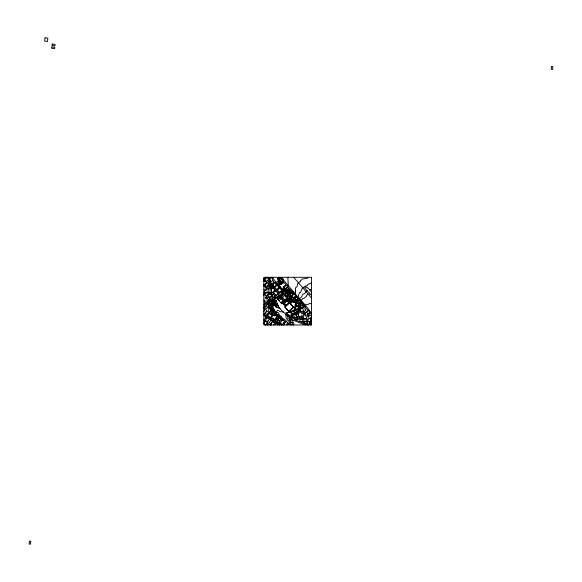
<?xml version="1.0" encoding="UTF-8"?>
<svg xmlns="http://www.w3.org/2000/svg" width="582" height="582" viewBox="0 0 582 582"><rect width="100%" height="100%" fill="white"/><g stroke="black" fill="none" stroke-linecap="round" stroke-linejoin="round"><path stroke-width="0.87" d="M294.405 300.101L293.706 302.189M303.178 321.875L303.222 320.384L302.589 320.369L302.545 321.788L299.868 321.213L299.905 319.583L306.758 319.147L306.881 321.155L304.27 321.075L304.248 321.911L303.178 321.875L303.215 322.37L305.019 324.174L306.83 324.174L307.733 325.076M271.328 296.005L270.717 299.206L269.815 299.206L267.109 302.96L265.065 303.127M271.358 295.329L271.365 294.943M270.521 323.585L270.492 324.967M275.439 294.739L274.842 299.395M285.791 294.768L285.42 292.208M295.503 299.512L295.438 297.147L294.106 298.13L293.939 300.014L295.641 300.341L296.202 299.926L295.54 299.126M296.856 305.579L296.791 306.721M268.397 299.424L267.109 301.003L265.297 301.156L263.864 299.846M272.776 296.529L272.522 299.803L270.717 301.09L269.815 301.09L268.309 302.509L268.309 303.411L266.563 305.215L266.207 307.027L263.944 307.027L264.541 304.721L263.864 304.444M270.921 320.435L271.365 316.237M298.755 304.03L298.522 305.797L296.391 305.514L296.675 303.346L298.049 303.528L298.137 302.509L299.606 300.705L302.007 299.803L302.313 298.668L304.568 297.999L306.525 296.194L306.83 294.987L309.784 293.808M292.877 324.967L292.382 322.523L291.48 322.523L290.76 321.468L289.836 318.761L289.589 315.371M293.481 298.246L293.604 297.373M307.733 277.294L307.733 278.138L302.313 279.04L300.508 280.844L300.508 281.746L299.606 281.746L297.802 283.55L296.9 287.166L295.998 287.166L295.54 288.068L295.634 296.129M295.46 300.305L294.718 302.364L296.718 302.625L299.497 299.803L300.799 301.352L299.286 303.193L299.002 305.31L299.657 311.581L291.538 314.753M276.181 300.421L276.137 301.607L271.619 302.058L271.139 303.411L269.815 303.782L268.593 305.215L268.731 310.635L268.913 311.537L269.815 311.537L269.815 312.439L268.913 312.439L268.011 313.342L268.011 314.244L266.221 316.935M292.491 299.439L293.474 299.963L293.866 298.348L291.517 297.751L291.226 298.792L292.477 299.526M271.649 314.695L271.619 311.763L270.717 308.831L269.299 307.929L269.32 305.215L272.391 303.411L272.522 302.436L274.326 302.364L274.689 303.411L277.454 303.964M269.546 284.482L269.328 285.544L267.371 287.421L263.864 284.591M293.357 299.941L292.382 301.789L291.48 301.789M291.938 297.86L292.921 294.878L294.041 293.895L295.707 295.78L294.747 296.631L295.241 297.191L294.339 297.991L293.706 297.286L292.106 297.176M293.655 324.967L293.932 323.272L292.644 321.468L292.644 320.566L291.48 320.267L290.68 318.761L290.964 316.23M264.141 279.607L264.388 278.953M271.903 277.294L271.619 278.138L272.522 279.04L272.522 280.67M268.644 296.871L268.797 296.478M263.864 295.772L264.061 294.383L265.748 293.481M268.746 318.725L269.815 318.31L269.946 317.226M263.864 308.62C267.014 303.2 272.631 300.101 277.803 296.565L278.014 296.842M264.286 286.177L264.912 285.282M267.676 282.445L269.095 284.14L266.272 286.599L264.81 285.18L268.011 281.746L268.913 281.746L269.815 280.844L269.815 278.487L270.274 282.517L276.537 289.407L278.953 287.137L277.192 285.173L274.748 287.428M276.588 297.991L277.039 297.096L277.701 297.096M278.101 296.769L279.44 293.481L278.909 291.938M287.784 297.264L287.152 293.379M292.477 299.803L291.48 299.985L290.76 300.996M264.395 285.958L263.864 285.908M273.533 318.303L273.445 319.016L274.529 319.736L276.916 316.433L275.737 315.066L275.25 314.891L274.588 315.88L273.205 315C271.263 315.946 271.336 319.111 273.278 318.143L273.511 318.354M291.306 297.722L290.178 300.261M265.676 278.116L266.134 277.345M279.593 317.168L279.084 317.998L281.15 319.162L281.55 318.274L279.593 317.168L277.941 315.255C276.872 315.582 275.766 314.396 276.079 313.342L274.326 311.021L273.424 311.021L272.027 306.125C272.594 303.971 275.366 305.252 276.545 306.125L277.039 307.325L279.513 307.718M294.325 311.203L293.808 311.734M263.864 322.719L264.81 321.199L263.864 320.58M267.596 324.967L268.338 323.774L270.252 324.967M311.537 321.351L311.188 321.904L310.155 321.468L311.537 319.569M286.322 324.967L287.872 322.559L285.929 321.308L283.623 324.967M273.496 324.967L274.85 322.901L272.645 321.548L270.732 324.465L271.547 324.967M263.864 323.243L265.145 321.293L267.218 322.661L265.676 324.967M287.588 324.967L288.512 323.57C292.484 327.193 290.163 322.523 288.774 321.468L288.774 320.566L287.872 320.566L286.068 317.859L285.835 316.055L286.606 313.523M263.944 308.424L264.541 308.94L263.864 311.712M275.06 324.967L276.239 323.301L278.058 324.581L277.781 324.967M274.588 300.159L269.815 302.211L267.109 308.234L264.635 308.998M311.537 321.017L311.537 321.591M289.196 312.098L289.676 311.537L291.451 311.355M263.864 285.864L266.578 288.665L263.864 292.179M263.864 280.131L264.25 279.716L263.864 279.324M285.296 290.149L284.467 291.073L285.151 291.757L285.893 290.665L283.099 289.436M266.156 283.15L265.748 284.278M290.047 298.144L289.225 299.068M294.856 312.68L294.186 314.244L291.858 315.379L293.059 318.485L285.813 313.953L285.5 314.396L293.59 320.42L305.339 324.967M298.704 309.726L301.702 307.638M304.757 305.477L306.83 304.313L308.635 304.313L309.537 303.411L311.537 303.411M286.439 290.622L285.151 291.873L286.031 292.972L287.013 291.284L285.158 289.494L283.441 289.138M263.864 307.063L265.959 303.186L276.334 295.918L278.625 293.619L270.674 284.387L270.113 284.613L270.157 286.897L267.64 288.527L266.658 288.665L266.003 287.966M279.447 318.383L281.128 319.212L279.36 320.944L277.978 319.773L279.345 318.179M268.593 296.82L267.131 298.239L268.557 299.57L269.124 299.068L269.859 298.151L267.575 295.758L265.858 296.944L267.123 298.21M263.864 281.39L264.737 280.575L266.709 282.612L264.323 284.831L263.864 284.343M293.575 310.97L294.681 307.929L295.467 302.509L295.998 301.425L296.9 301.425L297.257 300.705L298.471 295.285L299.606 292.579L300.508 292.579L302.313 288.068L305.019 286.264L307.733 285.355L307.733 284.452L311.537 283.005M287.864 287.341L286.293 288.527L287.435 289.647L288.701 288.461L287.864 287.341L288.323 286.264L287.872 277.294M277.65 299.192L279.782 297.278M281.201 296.005L283.325 294.092L287.472 298.704L281.797 303.804L277.338 298.835L283.361 293.423L291.647 302.64L290.229 303.913M277.97 299.548L283.645 294.448M278.931 300.61L284.605 295.51M283.434 298.486L282.721 299.126L279.535 295.576M282.648 300.472L283.361 299.832L284.954 301.607M280.837 302.735L282.968 300.829M284.707 299.905L286.831 297.991M281.477 303.448L283.609 301.534M283.143 303.877L288.461 299.097M288.068 300.086L288.781 299.446M288.206 300.239L288.847 299.526M288.279 300.312L288.985 299.679M288.345 300.392L289.058 299.752M289.123 299.832L288.359 300.472L287.719 299.759L289.982 302.211M288.483 300.545L289.189 299.905M288.548 300.618L289.327 300.057L288.687 300.77M288.752 300.843L289.465 300.21M288.825 300.923L289.53 300.283M288.89 300.996L289.603 300.363M288.963 301.076L289.669 300.436M289.028 301.149L289.734 300.516M289.167 301.301L289.872 300.661M289.232 301.374L289.945 300.741M289.298 301.454L290.011 300.814M289.37 301.527L290.076 300.894M289.436 301.607L290.214 301.047M289.574 301.76L290.28 301.12M289.64 301.832L290.353 301.2M289.712 301.913L290.418 301.272M289.778 301.985L290.855 301.112M289.851 302.065L290.556 301.425M290.694 301.578L284.663 306.99L288.49 311.246L289.159 311.283L293.772 307.143L287.042 300.37M263.864 293.386L266.207 292.128L269.051 292.164M266.2 277.294L265.647 277.294M265.174 290.28L268.819 289.552M272.958 277.294L272.456 277.709L276.399 282.51L278.407 280.844L278.094 280.466L278.611 280.044L277.527 278.727L279.265 277.294M279.178 295.896L273.809 300.036L276.181 300.407L278.582 307.114L279.105 307.07L280.517 309.318L284.496 313.152L288.301 312.57L295.292 310.119L294.834 308.838L296.194 303.135L299.272 304.211L300.632 301.556M283.223 282.852L284.205 282.663L285.9 284.591L283.099 287.232L284.198 288.476L282.816 289.683L278.931 285.26L280.298 284.045L280.8 284.627L281.441 284.351L283.223 282.852L282.947 281.593M298.29 301.28L296.725 302.495L291.538 301.971L283.827 292.31L283.187 292.295L278.829 296.216L283.921 301.891M309.58 289.851L311.537 289.385M289.727 312.214L291.698 312.17M289.261 292.797L289.96 294.361L288.687 294.412L288.265 292.339L289.065 292.106L289.225 292.659M264.475 309.035L263.864 308.795M263.864 301.665L264.708 301.483L265.196 303.746L263.864 304.037M276.428 283.427L278.189 283.274L278.218 284.001L276.996 284.154L276.137 283.099L273.787 282.197M277.665 278.611L279.673 279.942L280.648 283.099L281.55 283.099L281.637 283.987M277.89 279.164L278.982 279.942L280.226 284.111M277.614 281.499L278.843 282.648L279.142 285.071M281.419 281.55L280.648 281.55L280.255 280.124M266.207 283.099L266.985 283.099M277.388 285.355L277.883 285.355M270.535 286.264L268.011 286.264L265.603 287.319M284.256 287.639L283.536 286.824M307.092 290.774L305.47 291.677L305.47 292.579L304.117 293.932L303.215 293.932L302.313 294.834L302.007 296.194L300.508 297.999L299.606 297.999L298.886 298.901L297.169 303.411M289.443 291.015L288.774 291.015L286.475 288.701M284.714 291.32L283.354 290.673L282.321 289.116M270.237 292.761L270.906 293.066M277.272 303.462L275.744 303.411L275.744 302.509L274.326 301.985L272.522 302.058L271.75 302.509L271.75 303.411L269.03 305.215L268.979 307.929L270.623 309.733L270.965 314.229M296.616 303.804L295.736 304.313L296.369 305.215L296.26 306.656M277.621 304.437L272.522 303.622L270.717 304.983L269.815 304.983C269.088 305.928 268.964 308.438 270.717 308.264L272.238 312.439L272.522 316.055M277.76 304.822L274.326 303.811L272.522 303.877L270.717 305.448L269.815 305.448L269.597 306.125L269.815 307.652L270.717 307.652L271.881 309.733L272.943 314.244L274.318 315.713M277.898 305.215L274.326 304.066L272.522 304.139L270.754 306.125L272.201 310.635L273.424 313.167L274.442 313.342L275.031 315.218M302.88 307.027L304.117 307.027L304.117 306.125M295.54 307.929L295.089 307.929L294.674 310.57M283.449 312.134L279.746 311.537L278.843 310.635L277.039 310.635L276.588 311.537L277.039 312.439L277.941 312.439L278.843 313.342L278.843 314.244L280.648 316.281L281.55 316.281L282.001 317.859L286.068 320.566L286.068 321.395M299.286 316.957L299.606 318.761L300.443 319.598M265.545 317.859L266.207 317.859L266.207 317.059M277.789 318.761L278.109 319.576M281.31 318.805L282.947 320.078M281.084 319.285L282.321 320.005M280.648 320.02L281.55 320.02L281.819 320.769M302.56 321.468L303.193 321.468M284.256 322.072L285.333 322.239M278.043 305.615L274.326 304.313L272.522 304.43C270.135 305.463 271.35 308.227 272.522 309.733L273.424 312.308L274.326 312.308L275.562 315M280.007 308.511L276.137 307.398L275.228 305.906L273.424 305.608L272.973 306.125L273.424 309.217L274.326 309.217L275.141 311.537L276.763 313.342L276.763 314.244L277.941 314.549L280.197 316.957L280.197 317.859L282.452 318.914L283.929 320.726M268.033 293.102L268.913 293.35L269.211 294.223M278.196 306.045C274.93 303.731 268.637 304.91 272.871 309.733L273.424 311.668L274.326 311.668L275.548 313.342L275.548 314.244L277.039 315.786L277.941 315.786L278.843 316.63L279.134 317.91M308.875 324.967L294.63 319.765L292.295 315.262L291.029 314.404L291.429 313.276L289.436 312.032L287.224 312.578L286.504 313.458L292.244 317.023L292.426 315.015L300.479 312.498L299.948 309.173L300.21 303.469L301.811 301.469C291.269 290.462 308.424 307.209 310.235 311.959L306.729 315.066L308.016 316.899L308.606 316.484L307.689 315.175L310.752 312.454L311.537 313.196M311.537 322.377L310.752 322.072L309.813 324.458L311.115 324.967M281.426 279.091L282.452 279.338L282.837 280.8M280.415 278.552L278.931 277.563M279.978 278.727L278.662 277.789M279.724 278.916L278.385 278.014M311.537 319.292L310.031 318.405L311.537 316.433M283.47 287.654L284.154 288.068L284.154 288.97L286.068 289.647L288.774 292.186M265.465 324.967L263.864 323.607M263.944 315.211L279.207 324.967M281.579 324.967L263.864 313.967M264.541 308.94L266.942 310.541L264.817 313.756L263.864 313.116M263.864 319.583L264.264 319.853L266.265 316.964L263.864 315.342M272.049 287.144L272.296 288.221M286.97 291.226L287.595 292.324M278.123 278.24L279.564 279.287M290.12 295.052L290.396 296.151M279.324 277.294L283.354 279.04L283.674 282.496M276.377 315.837L277.941 316.426L278.465 317.663M263.864 289.509L264.992 290.491M278.254 280.968L279.447 282.648L279.709 284.569M290.549 294.521L289.516 293.081M286.3 287.908L286.475 288.33M311.537 313.312L310.752 312.556L308.46 314.891L309.653 316.077L310.832 314.884L311.537 315.684M293.648 294.237L292.382 293.874L291.226 292.579M311.537 297.999L293.655 277.294M276.334 289.247L279.535 292.593L280.509 292.426L283.907 289.458L284.853 290.636M280.88 295.649L286.009 301.36M283.849 303.237L286.082 305.717M282.503 303.164L285.376 306.358M311.537 295.394L304.575 287.937L305.965 286.7L307.136 288.032L307.609 287.61L311.537 292.077M281.201 277.294L298.762 298.064C297.278 301.425 292.535 301.658 290.738 298.544M290.694 293.088L290.294 291.88M290.607 293.757L289.734 291.677L288.774 291.618L285.74 288.97L285.74 288.417M265.297 277.294L265.69 278.261L264.584 279.193L263.864 278.305M287.617 322.959L288.774 323.272L289.239 324.05M282.452 290.774L283.158 292.324M283.158 291.677L281.855 288.585M287.632 294.354L286.366 292.688M286.599 291.64L286.628 292.339M288.767 295.882L290.069 297.686M278.422 286.526L278.065 285.74M286.868 292.972L286.628 292.47M278.552 317.998L278.836 318.485M271.161 277.294L269.291 278.807L268.433 277.294M267.96 277.294L268.862 279.207L269.517 284.074M283.718 322.879L284.198 324.007M279.025 322.275L279.295 324.967M298.29 316.128L298.631 316.812M277.025 285.326L276.588 283.623M279.455 285.864L279.978 288.257M282.401 293.001L281.732 290.622M274.719 290.091L275.002 291.262M280.364 286.897L280.648 288.788L281.55 288.788L281.659 290.2M282.808 282.925L282.561 281.87M281.666 281.848L282.088 283.572M282.19 282.132L282.466 283.238M275.351 320.144L275.133 319.074M282.983 323.999L283.019 324.967M298.188 314.767L298.704 310.25M284.132 286.264L284.256 287.159M292.149 297.046L292.048 295.532M281.884 324.152L281.892 324.967M264.061 281.201L264.039 279.942M281.797 293.546L281.55 292.804L280.648 292.804L280.531 291.786M296.449 309.173L296.449 309.639M291.342 324.967L289.858 320.566L288.774 318.761L287.872 318.761L287.624 314.149M278.843 287.232L278.843 288.73M276.494 317.052L276.494 317.554M275.679 324.094L275.461 321.089M273.576 319.103L273.605 322.144M268.011 321.06L267.334 324.967M295.54 293.481A5.653 5.653 0 0 1 295.54 290.774M290.127 294.514L290.091 296.427L288.221 295.882L288.199 294.587L290.127 294.514M267.953 280.197L266.403 281.404L264.825 279.811L267.407 277.294L268.542 279.251L267.953 280.197M298.551 306.947L298.566 308.38L296.063 309.318L295.496 308.191L295.751 306.59L298.551 306.947M307.973 319.292L307.827 321.002L310.082 321.933L310.97 319.773L308.606 317.757L307.973 319.292M295.743 297.424L295.54 299.49L296.9 299.621L297.693 297.62L295.743 297.424M45.003 37.823L44.654 41.14L47.498 41.446L47.848 38.128L45.003 37.823M51.922 46.931L51.769 48.357L54.613 48.662L54.766 47.237L51.922 46.931M52.227 44.087L52.074 45.512L54.919 45.818L55.072 44.392L52.227 44.087M29.406 541.18L29.1 544.024L30.519 544.177L30.824 541.333L29.406 541.18M551.481 66.435L551.176 69.28L552.594 69.433L552.9 66.588L551.481 66.435M290.731 292.797L290.68 295.394L292.491 295.576L292.782 294.252L290.731 292.797M290.52 295.561L289.982 298.086L290.644 298.682L292.142 295.787L290.52 295.561M307.1 322.028L306.736 323.687L304.532 323.199L304.895 321.54L307.1 322.028M305.703 312.796L305.179 314.076L303.651 311.479L304.066 311.094L304.444 311.494L305.957 310.133L304.648 308.736L305.528 307.456L308.133 310.315L305.703 312.796M307.747 321.279L307.318 323.774L308.773 324.632L309.842 322.195L307.747 321.279M310.024 322.079L309.057 324.247L309.602 324.487L310.57 322.319L310.024 322.079M267.611 314.433L267.4 314.826L265.203 313.414L266.818 310.984L268.797 312.549L267.611 314.433M269.11 313.538L267.807 315.866L270.565 317.612L272.085 314.986L269.11 313.538M278.007 318.398L277.083 319.343L275.919 318.441L277.003 316.775L278.683 317.794L278.007 318.398M279.302 321.831L277.941 322.726L276.901 322.064L278.218 319.969L280.218 321.228L279.68 322.079L279.302 321.831M276.894 284.336L278.232 285.922L278.676 285.697L278.516 284.169L276.894 284.336M277.192 319.656L276.392 321.701L274.951 320.762L276.115 318.958L277.192 319.656M272.5 321.14L270.805 323.767L269.219 322.748L271.059 320.209L272.5 321.14M282.474 319.773L280.291 323.112L282.59 324.611L284.765 321.271L282.474 319.773M267.218 317.67L265.188 320.646L266.411 321.482L266.789 320.929L267.676 321.54L269.328 319.125L267.218 317.67M287.108 292.433L286.904 293.423L287.464 293.321L287.654 294.47L288.585 294.376L288.119 292.208L287.108 292.433M301.476 301.949L300.37 303.338L300.668 303.564L302.262 302.924L301.476 301.949M270.943 296.813L270.063 297.751L267.851 295.525L269.772 293.684L271.678 295.649L270.943 296.813M291.647 292.055L291.044 292.688L290.556 292.149L291.844 290.935L292.681 291.895L292.135 292.448L291.647 292.055M277.716 289.88L277.352 290.265L279.36 292.419L281.884 290.476L279.709 287.966L277.716 289.88M270.681 281.135L270.201 281.623L270.092 280.866L270.681 281.135M268.287 283.39L267.931 283.74L269.357 285.151L269.852 283.31L268.287 283.39M272.718 287.799L270.856 289.676L271.35 292.069L272.02 292.746L274.835 289.974L272.718 287.799M297.213 297.031L295.736 297.351L295.089 296.602L296.136 295.7L297.213 297.031M290.134 289.931L289.225 290.796L290.462 292.04L291.349 291.269L290.134 289.931M273.649 284.387L272.936 285.064L274.406 286.657L276.414 284.911L274.478 282.787L273.242 283.856L273.649 284.387M272.092 287.108L270.936 288.185L270.63 287.85L270.485 285.369L272.092 287.108M271.001 292.972L270.223 293.699L271.91 295.532L273.853 293.772L272.783 292.55L271.59 293.619L271.001 292.972M275.526 290.774L273.46 292.702L276.05 295.358L278.072 293.51L275.526 290.774M287.712 286.62L285.333 288.788L284.023 287.37L286.446 285.209L287.712 286.62M292.892 291.655L291.735 292.71L292.63 293.699L293.786 292.644L292.892 291.655M286.846 300.865L284.365 303.098L286.279 305.223L288.759 302.989L286.846 300.865M289.61 302.866L284.998 307.012L288.825 311.268L293.437 307.121L289.61 302.866M266.869 298.464L266.258 299.017L265.108 297.831L265.763 297.257L266.869 298.464M289.007 288.636L287.981 289.552L289.028 290.6L290.011 289.763L289.007 288.636M272.82 280.408L270.455 282.496L271.765 283.987L274.122 281.899L272.82 280.408M273.584 294.339L272.02 295.707L273.78 297.613L274.98 296.071L273.584 294.339M267.247 292.193L264.723 294.376L266.047 295.903L268.571 293.721L267.247 292.193M308.824 310.526L306.678 312.381L307.936 313.916L310.111 312.061L308.824 310.526M304.015 304.553L303.317 305.113L304.983 307.194L305.681 306.634L304.015 304.553M280.182 278.574L279.433 279.134L282.008 282.263L283.303 281.346L280.939 278.502L280.182 278.574M299.541 317.801L298.457 318.252L298.726 319.169L297.686 319.518L297.016 317.386L299.177 316.615L299.541 317.801M301.811 318.354L300.283 318.936L300.414 319.503L303.266 319.103L302.851 317.808L301.811 318.354M296.471 312.243L294.907 312.81L294.157 310.752L295.721 310.191L296.471 312.243M298.421 308.926L295.831 309.864L296.66 312.163L297.795 311.748L297.424 310.715L298.872 310.191L298.421 308.926M304.204 314.054L303.2 314.411L302.902 313.487L301.738 313.822L301.476 312.578L303.513 311.959L304.204 314.054M296.711 317.496L294.637 318.216L294.928 319.307L296.151 318.921L296.464 319.867L297.438 319.583L296.711 317.496M301.978 315.851L299.919 316.521L300.261 317.605L301.541 317.212L301.76 317.932L302.495 317.765L301.978 315.851M298.573 316.041L296.675 316.644L295.838 314.425L297.911 313.836L298.573 316.041M305.244 314.855L303.047 315.531L304.03 318.71L306.903 318.274L305.244 314.855M293.452 310.562L291.4 311.188L292.2 313.829L294.259 313.203L293.452 310.562M295.678 314.062L293.677 314.651L294.594 317.728L296.594 317.139L295.678 314.062M302.771 308.373L300.348 309.057L301.083 311.661L303.506 310.977L302.771 308.373M302.538 305.543L300.188 306.081L300.516 307.507L301.614 307.252L301.854 308.307L303.106 308.016L302.538 305.543M302.953 304.612L300.567 304.801L300.465 303.411L302.851 303.237L302.953 304.612M288.097 295.649L287.297 294.688L288.061 294.659L288.097 295.649M270.244 292.928L269.08 293.204L268.804 288.679L270.87 288.068L271.496 292.237L270.623 292.259L270.244 292.928M311.537 277.294L263.864 277.294L263.864 324.967L311.537 324.967L311.537 277.294"/></g></svg>
